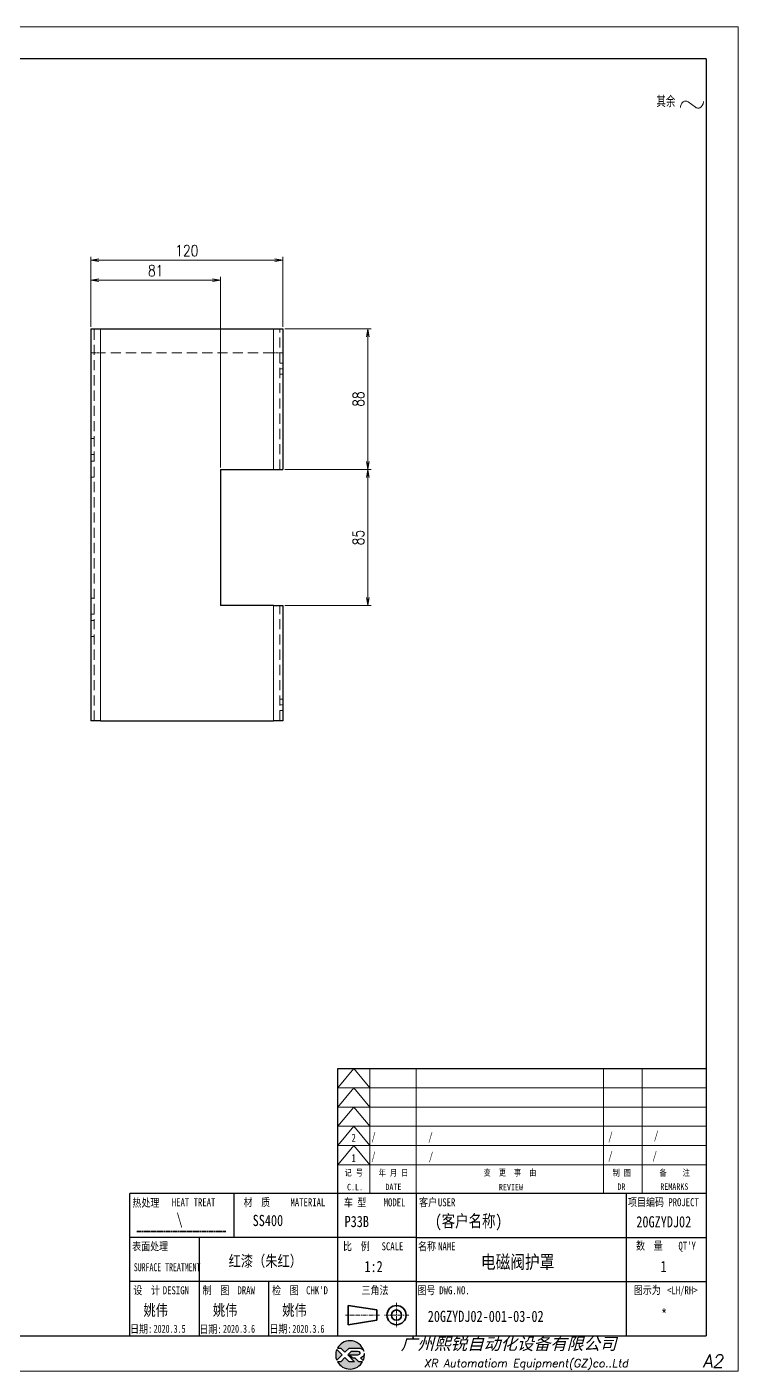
# Model space of a CAD drawing. Header units: millimetres. Extents: x 1333 to 78972, y -42879 to -5704.
# Drawn here: x 78528 to 78972, y -21799 to -20959 of the extents above; entities that cross this region are included whole.
import ezdxf
from ezdxf.enums import TextEntityAlignment as Align

# ---------------------------------------------------------------- set-up
doc = ezdxf.new("R2010")
doc.units = ezdxf.units.MM
doc.header["$LTSCALE"] = 0.5
for name, pattern in [('AM_ISO08W050x2', [9, 6, -0.75, 1.5, -0.75]), ('CENTER', [2, 1.25, -0.25, 0.25, -0.25]), ('DASHED', [19.05, 12.7, -6.35]), ('DOT2', [0.125, 0, -0.125])]:
    doc.linetypes.add(name, pattern=pattern)
for name, color, linetype, lineweight in [('CENTER', 2, 'AM_ISO08W050x2', 15), ('HIDDEN', 1, 'DASHED', 18), ('中心线', 2, 'AM_ISO08W050x2', 18), ('图框', 7, 'Continuous', 18), ('标注线', 3, 'Continuous', 18), ('热处理', 7, 'Continuous', 20), ('粗点划线', 6, 'AM_ISO08W050x2', 35)]:
    doc.layers.add(name, color=color, linetype=linetype, lineweight=lineweight)
for name, color, linetype in [('DIM', 3, 'Continuous'), ('Drawing', 7, 'Continuous'), ('layer 1', 7, 'Continuous'), ('图号', 7, 'Continuous'), ('图名', 7, 'Continuous'), ('图框文字', 7, 'Continuous'), ('数量', 7, 'Continuous'), ('材质', 7, 'Continuous'), ('表面处理', 7, 'Continuous'), ('车型', 7, 'Continuous')]:
    doc.layers.add(name, color=color, linetype=linetype)
doc.layers.add('打印-禁用', color=7, linetype='Continuous', lineweight=15, plot=False)
doc.styles.add('DIM', font='romans.shx', dxfattribs={"width": 0.8, "bigfont": 'bigfont.shx'})
doc.styles.add('STYLE1', font='')
doc.styles.add('国标', font='simfang.ttf', dxfattribs={"width": 0.8})
doc.styles.add('机械长仿宋', font='gbenor.shx', dxfattribs={"height": 1, "bigfont": 'gbcbig.shx'})
doc.styles.add('标题字', font='romand.shx', dxfattribs={"oblique": 10, "bigfont": 'bigfont.shx'})
doc.styles.get('STYLE1').set_extended_font_data('SimSun')
doc.dimstyles.new('XR 1-2$0', dxfattribs={"dimscale": 2, "dimtxt": 3.5, "dimasz": 2.5, "dimexe": 1, "dimexo": 0.625, "dimgap": 1.2, "dimtad": 1, "dimdsep": 46, "dimtxsty": 'DIM', "dimblk": 'OPEN', "dimcen": 0, "dimclrd": 8, "dimclre": 8, "dimclrt": 2, "dimazin": 2, "dimtfac": 0.5, "dimtmove": 0, "dimatfit": 3, "dimldrblk": 'OPEN', "dimfxl": 1, "dimtolj": 2, "dimlwd": 13, "dimlwe": 13, "dimarcsym": 0})

# ---------------------------------------------------------------- blocks, each defined once
blk = doc.blocks.new('XR')
at = {"true_color": 0xfc8000}
h = blk.add_hatch(color=30, dxfattribs=at)
h.set_gradient(color1=(252, 128, 0), rotation=240, one_color=1, tint=1, name='INVCURVED')
edge = h.paths.add_edge_path()
edge.add_spline(control_points=[(-434.18, -5928.47), (-433.9, -5928.74), (-433.63, -5929.01), (-433.63, -5929.01), (-433.63, -5929.01), (-433.63, -5929.01), (-433.36, -5928.74), (-433.09, -5928.47)], knot_values=[0.5625, 0.5625, 0.5625, 0.5625, 0.625, 0.625, 0.625, 0.625, 0.6875, 0.6875, 0.6875, 0.6875], degree=3, periodic=0)
edge.add_spline(control_points=[(-433.09, -5928.47), (-432.82, -5928.2), (-432.54, -5927.93), (-432.54, -5927.93), (-432.54, -5927.93), (-432.54, -5927.93), (-432.04, -5927.93), (-431.53, -5927.93)], knot_values=[0.4375, 0.4375, 0.4375, 0.4375, 0.5, 0.5, 0.5, 0.5, 0.5625, 0.5625, 0.5625, 0.5625], degree=3, periodic=0)
edge.add_spline(control_points=[(-431.53, -5927.93), (-431.03, -5927.93), (-430.52, -5927.93), (-430.52, -5927.93), (-430.52, -5927.93), (-430, -5927.93), (-429.43, -5927.96), (-429.01, -5928.33)], knot_values=[0.25, 0.25, 0.25, 0.25, 0.3125, 0.3125, 0.3125, 0.3125, 0.4375, 0.4375, 0.4375, 0.4375], degree=3, periodic=0)
edge.add_spline(control_points=[(-429.01, -5928.33), (-428.88, -5928.44), (-428.78, -5928.59), (-428.71, -5928.75)], knot_values=[0.125, 0.125, 0.125, 0.125, 0.25, 0.25, 0.25, 0.25], degree=3, periodic=0)
edge.add_spline(control_points=[(-428.71, -5928.75), (-429.13, -5927.18), (-430.58, -5926.02), (-432.31, -5926.02)], knot_values=[0, 0, 0, 0, 0.125, 0.125, 0.125, 0.125], degree=3, periodic=0)
edge.add_spline(control_points=[(-432.31, -5926.02), (-433.72, -5926.02), (-434.94, -5926.79), (-435.58, -5927.93)], knot_values=[0.875, 0.875, 0.875, 0.875, 1, 1, 1, 1], degree=3, periodic=0)
edge.add_spline(control_points=[(-435.58, -5927.93), (-435.58, -5927.93), (-434.72, -5927.93), (-434.72, -5927.93), (-434.72, -5927.93), (-434.72, -5927.93), (-434.45, -5928.2), (-434.18, -5928.47)], knot_values=[0.6875, 0.6875, 0.6875, 0.6875, 0.8125, 0.8125, 0.8125, 0.8125, 0.875, 0.875, 0.875, 0.875], degree=3, periodic=0)
edge = h.paths.add_edge_path()
edge.add_spline(control_points=[(-434.79, -5929.26), (-435.04, -5929.02), (-435.34, -5928.72), (-435.54, -5928.53)], knot_values=[0.562504, 0.562504, 0.562504, 0.562504, 0.656252, 0.656252, 0.656252, 0.656252], degree=3, periodic=0)
edge.add_spline(control_points=[(-435.54, -5928.53), (-435.67, -5928.4), (-435.76, -5928.31), (-435.76, -5928.31), (-435.76, -5928.31), (-435.94, -5928.74), (-436.03, -5929.21), (-436.03, -5929.71)], knot_values=[0.25, 0.25, 0.25, 0.25, 0.312504, 0.312504, 0.312504, 0.312504, 0.562504, 0.562504, 0.562504, 0.562504], degree=3, periodic=0)
edge.add_spline(control_points=[(-436.03, -5929.71), (-436.03, -5930.2), (-435.94, -5930.67), (-435.76, -5931.1), (-435.76, -5931.1), (-435.4, -5930.75), (-435.05, -5930.4)], knot_values=[0.874998, 0.874998, 0.874998, 0.874998, 1.124998, 1.124998, 1.124998, 1.25, 1.25, 1.25, 1.25], degree=3, periodic=0)
edge.add_spline(control_points=[(-435.05, -5930.4), (-434.7, -5930.05), (-434.34, -5929.71), (-434.34, -5929.71), (-434.34, -5929.71), (-434.34, -5929.71), (-434.34, -5929.71), (-434.34, -5929.71)], knot_values=[0.749878, 0.749878, 0.749878, 0.749878, 0.874875, 0.874875, 0.874875, 0.874875, 0.874998, 0.874998, 0.874998, 0.874998], degree=3, periodic=0)
edge.add_spline(control_points=[(-434.34, -5929.71), (-434.34, -5929.71), (-434.34, -5929.71), (-434.34, -5929.71)], knot_values=[0.749634, 0.749634, 0.749634, 0.749634, 0.749817, 0.749817, 0.749817, 0.749817], degree=3, periodic=0)
edge.add_spline(control_points=[(-434.35, -5929.7), (-434.35, -5929.7), (-434.35, -5929.7), (-434.35, -5929.7)], knot_values=[0.738281, 0.738281, 0.738281, 0.738281, 0.742188, 0.742188, 0.742188, 0.742188], degree=3, periodic=0)
edge.add_spline(control_points=[(-434.35, -5929.7), (-434.36, -5929.69), (-434.37, -5929.68), (-434.38, -5929.67)], knot_values=[0.726563, 0.726563, 0.726563, 0.726563, 0.738281, 0.738281, 0.738281, 0.738281], degree=3, periodic=0)
edge.add_spline(control_points=[(-434.38, -5929.67), (-434.38, -5929.66), (-434.39, -5929.65), (-434.4, -5929.65)], knot_values=[0.718751, 0.718751, 0.718751, 0.718751, 0.726563, 0.726563, 0.726563, 0.726563], degree=3, periodic=0)
edge.add_spline(control_points=[(-434.4, -5929.65), (-434.42, -5929.63), (-434.45, -5929.6), (-434.47, -5929.58)], knot_values=[0.703126, 0.703126, 0.703126, 0.703126, 0.718751, 0.718751, 0.718751, 0.718751], degree=3, periodic=0)
edge.add_spline(control_points=[(-434.47, -5929.58), (-434.5, -5929.55), (-434.53, -5929.52), (-434.56, -5929.49)], knot_values=[0.687501, 0.687501, 0.687501, 0.687501, 0.703126, 0.703126, 0.703126, 0.703126], degree=3, periodic=0)
edge.add_spline(control_points=[(-434.56, -5929.49), (-434.63, -5929.42), (-434.71, -5929.35), (-434.79, -5929.26)], knot_values=[0.656252, 0.656252, 0.656252, 0.656252, 0.687501, 0.687501, 0.687501, 0.687501], degree=3, periodic=0)
at = {"true_color": 0x0348ff}
h = blk.add_hatch(color=160, dxfattribs=at)
h.set_gradient(color1=(3, 72, 255), color2=(0, 41, 153), one_color=1, tint=0.3, name='HEMISPHERICAL')
edge = h.paths.add_edge_path()
edge.add_spline(control_points=[(-432.54, -5929.67), (-432.26, -5929.95), (-431.94, -5930.23), (-431.66, -5930.51), (-431.66, -5930.51), (-431.66, -5930.51), (-431.66, -5930.51), (-431.66, -5930.51)], knot_values=[0.736842, 0.736842, 0.736842, 0.736842, 0.789474, 0.789474, 0.789474, 0.789474, 0.802633, 0.802633, 0.802633, 0.802633], degree=3, periodic=0)
edge.add_spline(control_points=[(-431.66, -5930.51), (-431.65, -5930.51), (-431.65, -5930.52), (-431.65, -5930.52)], knot_values=[0.802633, 0.802633, 0.802633, 0.802633, 0.815791, 0.815791, 0.815791, 0.815791], degree=3, periodic=0)
edge.add_spline(control_points=[(-431.65, -5930.52), (-431.64, -5930.53), (-431.64, -5930.53), (-431.64, -5930.53)], knot_values=[0.815791, 0.815791, 0.815791, 0.815791, 0.82237, 0.82237, 0.82237, 0.82237], degree=3, periodic=0)
edge.add_spline(control_points=[(-431.64, -5930.53), (-431.64, -5930.53), (-431.64, -5930.53), (-431.63, -5930.54)], knot_values=[0.82237, 0.82237, 0.82237, 0.82237, 0.828949, 0.828949, 0.828949, 0.828949], degree=3, periodic=0)
edge.add_spline(control_points=[(-431.63, -5930.54), (-431.63, -5930.54), (-431.63, -5930.54), (-431.63, -5930.54), (-431.63, -5930.54), (-431.63, -5930.54), (-431.59, -5930.54), (-431.52, -5930.54)], knot_values=[0.841901, 0.841901, 0.841901, 0.841901, 0.842105, 0.842105, 0.842105, 0.842105, 0.855264, 0.855264, 0.855264, 0.855264], degree=3, periodic=0)
edge.add_spline(control_points=[(-431.52, -5930.54), (-431.46, -5930.54), (-431.38, -5930.54), (-431.3, -5930.54)], knot_values=[0.855264, 0.855264, 0.855264, 0.855264, 0.868422, 0.868422, 0.868422, 0.868422], degree=3, periodic=0)
edge.add_spline(control_points=[(-431.3, -5930.54), (-431.26, -5930.54), (-431.22, -5930.54), (-431.18, -5930.54)], knot_values=[0.868422, 0.868422, 0.868422, 0.868422, 0.875, 0.875, 0.875, 0.875], degree=3, periodic=0)
edge.add_spline(control_points=[(-431.18, -5930.54), (-431.14, -5930.54), (-431.1, -5930.54), (-431.07, -5930.54)], knot_values=[0.875, 0.875, 0.875, 0.875, 0.881579, 0.881579, 0.881579, 0.881579], degree=3, periodic=0)
edge.add_spline(control_points=[(-431.07, -5930.54), (-431.05, -5930.54), (-431.04, -5930.54), (-431.03, -5930.54)], knot_values=[0.881579, 0.881579, 0.881579, 0.881579, 0.884869, 0.884869, 0.884869, 0.884869], degree=3, periodic=0)
edge.add_spline(control_points=[(-431.03, -5930.54), (-431.02, -5930.54), (-431, -5930.54), (-431, -5930.54)], knot_values=[0.884869, 0.884869, 0.884869, 0.884869, 0.888158, 0.888158, 0.888158, 0.888158], degree=3, periodic=0)
edge.add_spline(control_points=[(-431, -5930.54), (-430.99, -5930.54), (-430.99, -5930.54), (-430.98, -5930.54)], knot_values=[0.888158, 0.888158, 0.888158, 0.888158, 0.889803, 0.889803, 0.889803, 0.889803], degree=3, periodic=0)
edge.add_spline(control_points=[(-430.98, -5930.54), (-430.98, -5930.54), (-430.98, -5930.54), (-430.97, -5930.54)], knot_values=[0.889803, 0.889803, 0.889803, 0.889803, 0.891447, 0.891447, 0.891447, 0.891447], degree=3, periodic=0)
edge.add_spline(control_points=[(-430.97, -5930.54), (-430.97, -5930.54), (-430.97, -5930.54), (-430.97, -5930.54)], knot_values=[0.891447, 0.891447, 0.891447, 0.891447, 0.89227, 0.89227, 0.89227, 0.89227], degree=3, periodic=0)
edge.add_spline(control_points=[(-430.97, -5930.54), (-430.97, -5930.54), (-430.97, -5930.54), (-430.97, -5930.54)], knot_values=[0.89227, 0.89227, 0.89227, 0.89227, 0.893092, 0.893092, 0.893092, 0.893092], degree=3, periodic=0)
edge.add_spline(control_points=[(-430.97, -5930.54), (-430.97, -5930.54), (-430.97, -5930.54), (-430.97, -5930.54)], knot_values=[0.893092, 0.893092, 0.893092, 0.893092, 0.893503, 0.893503, 0.893503, 0.893503], degree=3, periodic=0)
edge.add_spline(control_points=[(-430.97, -5930.54), (-430.97, -5930.54), (-430.97, -5930.54), (-430.97, -5930.54)], knot_values=[0.893503, 0.893503, 0.893503, 0.893503, 0.893914, 0.893914, 0.893914, 0.893914], degree=3, periodic=0)
edge.add_spline(control_points=[(-430.97, -5930.54), (-430.97, -5930.54), (-430.97, -5930.54), (-430.97, -5930.54)], knot_values=[0.893914, 0.893914, 0.893914, 0.893914, 0.89412, 0.89412, 0.89412, 0.89412], degree=3, periodic=0)
edge.add_spline(control_points=[(-430.97, -5930.54), (-430.97, -5930.54), (-430.97, -5930.54), (-430.97, -5930.54)], knot_values=[0.89412, 0.89412, 0.89412, 0.89412, 0.894326, 0.894326, 0.894326, 0.894326], degree=3, periodic=0)
edge.add_spline(control_points=[(-430.97, -5930.54), (-430.97, -5930.54), (-430.97, -5930.54), (-430.97, -5930.54)], knot_values=[0.894428, 0.894428, 0.894428, 0.894428, 0.894531, 0.894531, 0.894531, 0.894531], degree=3, periodic=0)
edge.add_spline(control_points=[(-430.97, -5930.54), (-430.97, -5930.54), (-430.97, -5930.54), (-430.97, -5930.54)], knot_values=[0.894531, 0.894531, 0.894531, 0.894531, 0.894583, 0.894583, 0.894583, 0.894583], degree=3, periodic=0)
edge.add_spline(control_points=[(-430.97, -5930.54), (-430.97, -5930.54), (-430.97, -5930.54), (-430.97, -5930.54), (-430.97, -5930.54), (-430.97, -5930.54), (-430.73, -5930.78), (-430.49, -5931.01)], knot_values=[0.894685, 0.894685, 0.894685, 0.894685, 0.894737, 0.894737, 0.894737, 0.894737, 0.921052, 0.921052, 0.921052, 0.921052], degree=3, periodic=0)
edge.add_spline(control_points=[(-430.49, -5931.01), (-430.26, -5931.24), (-430.02, -5931.48), (-430.02, -5931.48)], knot_values=[0.921052, 0.921052, 0.921052, 0.921052, 0.947368, 0.947368, 0.947368, 0.947368], degree=3, periodic=0)
edge.add_spline(control_points=[(-430.02, -5931.48), (-430.02, -5931.48), (-430.02, -5931.48), (-430.02, -5931.48)], knot_values=[0.947522, 0.947522, 0.947522, 0.947522, 0.947573, 0.947573, 0.947573, 0.947573], degree=3, periodic=0)
edge.add_spline(control_points=[(-430.02, -5931.48), (-430.02, -5931.48), (-430.02, -5931.48), (-430.02, -5931.48)], knot_values=[0.947573, 0.947573, 0.947573, 0.947573, 0.947676, 0.947676, 0.947676, 0.947676], degree=3, periodic=0)
edge.add_spline(control_points=[(-430.02, -5931.48), (-430.02, -5931.48), (-430.02, -5931.48), (-430.02, -5931.48)], knot_values=[0.947676, 0.947676, 0.947676, 0.947676, 0.947779, 0.947779, 0.947779, 0.947779], degree=3, periodic=0)
edge.add_spline(control_points=[(-430.02, -5931.48), (-430.02, -5931.48), (-430.02, -5931.48), (-430.02, -5931.48)], knot_values=[0.947779, 0.947779, 0.947779, 0.947779, 0.947984, 0.947984, 0.947984, 0.947984], degree=3, periodic=0)
edge.add_spline(control_points=[(-430.02, -5931.48), (-430.02, -5931.48), (-430.02, -5931.48), (-430.02, -5931.48)], knot_values=[0.947984, 0.947984, 0.947984, 0.947984, 0.94819, 0.94819, 0.94819, 0.94819], degree=3, periodic=0)
edge.add_spline(control_points=[(-430.02, -5931.48), (-430.02, -5931.48), (-430.02, -5931.48), (-430.02, -5931.48)], knot_values=[0.94819, 0.94819, 0.94819, 0.94819, 0.948601, 0.948601, 0.948601, 0.948601], degree=3, periodic=0)
edge.add_spline(control_points=[(-430.02, -5931.48), (-430.02, -5931.48), (-430.02, -5931.48), (-430.02, -5931.48)], knot_values=[0.948601, 0.948601, 0.948601, 0.948601, 0.949012, 0.949012, 0.949012, 0.949012], degree=3, periodic=0)
edge.add_spline(control_points=[(-430.02, -5931.48), (-430.02, -5931.48), (-430.01, -5931.48), (-430.01, -5931.48)], knot_values=[0.949012, 0.949012, 0.949012, 0.949012, 0.949834, 0.949834, 0.949834, 0.949834], degree=3, periodic=0)
edge.add_spline(control_points=[(-430.01, -5931.48), (-430.01, -5931.48), (-430.01, -5931.48), (-430.01, -5931.48)], knot_values=[0.949834, 0.949834, 0.949834, 0.949834, 0.950657, 0.950657, 0.950657, 0.950657], degree=3, periodic=0)
edge.add_spline(control_points=[(-430.01, -5931.48), (-430.01, -5931.48), (-430, -5931.48), (-430, -5931.48)], knot_values=[0.950657, 0.950657, 0.950657, 0.950657, 0.952301, 0.952301, 0.952301, 0.952301], degree=3, periodic=0)
edge.add_spline(control_points=[(-430, -5931.48), (-429.99, -5931.48), (-429.98, -5931.48), (-429.98, -5931.48)], knot_values=[0.952301, 0.952301, 0.952301, 0.952301, 0.953946, 0.953946, 0.953946, 0.953946], degree=3, periodic=0)
edge.add_spline(control_points=[(-429.98, -5931.48), (-429.96, -5931.48), (-429.95, -5931.48), (-429.93, -5931.48)], knot_values=[0.953946, 0.953946, 0.953946, 0.953946, 0.957236, 0.957236, 0.957236, 0.957236], degree=3, periodic=0)
edge.add_spline(control_points=[(-429.93, -5931.48), (-429.91, -5931.48), (-429.89, -5931.48), (-429.87, -5931.48)], knot_values=[0.957236, 0.957236, 0.957236, 0.957236, 0.960525, 0.960525, 0.960525, 0.960525], degree=3, periodic=0)
edge.add_spline(control_points=[(-429.87, -5931.48), (-429.82, -5931.48), (-429.77, -5931.48), (-429.71, -5931.48)], knot_values=[0.960525, 0.960525, 0.960525, 0.960525, 0.967104, 0.967104, 0.967104, 0.967104], degree=3, periodic=0)
edge.add_spline(control_points=[(-429.71, -5931.48), (-429.65, -5931.48), (-429.59, -5931.48), (-429.53, -5931.48)], knot_values=[0.967104, 0.967104, 0.967104, 0.967104, 0.973683, 0.973683, 0.973683, 0.973683], degree=3, periodic=0)
edge.add_spline(control_points=[(-429.53, -5931.48), (-429.41, -5931.48), (-429.29, -5931.48), (-429.19, -5931.48)], knot_values=[0.973683, 0.973683, 0.973683, 0.973683, 0.98684, 0.98684, 0.98684, 0.98684], degree=3, periodic=0)
edge.add_spline(control_points=[(-429.19, -5931.48), (-429.1, -5931.48), (-429.04, -5931.48), (-429.04, -5931.48), (-429.67, -5932.62), (-430.9, -5933.39), (-432.31, -5933.39)], knot_values=[0.98684, 0.98684, 0.98684, 0.98684, 1, 1, 1, 1.052632, 1.052632, 1.052632, 1.052632], degree=3, periodic=0)
edge.add_spline(control_points=[(-432.31, -5933.39), (-433.72, -5933.39), (-434.94, -5932.62), (-435.58, -5931.48), (-435.58, -5931.48), (-435.58, -5931.48), (-435.36, -5931.48), (-435.15, -5931.48)], knot_values=[0.052632, 0.052632, 0.052632, 0.052632, 0.105263, 0.105263, 0.105263, 0.105263, 0.131579, 0.131579, 0.131579, 0.131579], degree=3, periodic=0)
edge.add_spline(control_points=[(-435.15, -5931.48), (-434.93, -5931.48), (-434.72, -5931.48), (-434.72, -5931.48), (-434.72, -5931.48), (-434.72, -5931.48), (-434.45, -5931.21), (-434.18, -5930.94)], knot_values=[0.131579, 0.131579, 0.131579, 0.131579, 0.157895, 0.157895, 0.157895, 0.157895, 0.184211, 0.184211, 0.184211, 0.184211], degree=3, periodic=0)
edge.add_spline(control_points=[(-434.18, -5930.94), (-433.9, -5930.67), (-433.63, -5930.4), (-433.63, -5930.4), (-433.63, -5930.4), (-433.63, -5930.4), (-433.36, -5930.67), (-433.09, -5930.94)], knot_values=[0.184211, 0.184211, 0.184211, 0.184211, 0.210526, 0.210526, 0.210526, 0.210526, 0.236842, 0.236842, 0.236842, 0.236842], degree=3, periodic=0)
edge.add_spline(control_points=[(-433.09, -5930.94), (-432.82, -5931.21), (-432.54, -5931.48), (-432.54, -5931.48), (-432.54, -5931.48), (-432.54, -5931.48), (-432.19, -5931.48), (-431.83, -5931.48)], knot_values=[0.236842, 0.236842, 0.236842, 0.236842, 0.263158, 0.263158, 0.263158, 0.263158, 0.289474, 0.289474, 0.289474, 0.289474], degree=3, periodic=0)
edge.add_spline(control_points=[(-431.83, -5931.48), (-431.48, -5931.48), (-431.12, -5931.48), (-431.12, -5931.48), (-431.12, -5931.48), (-431.12, -5931.48), (-431.57, -5931.03), (-432.02, -5930.59)], knot_values=[0.289474, 0.289474, 0.289474, 0.289474, 0.315789, 0.315789, 0.315789, 0.315789, 0.342105, 0.342105, 0.342105, 0.342105], degree=3, periodic=0)
edge.add_spline(control_points=[(-432.02, -5930.59), (-432.47, -5930.15), (-432.92, -5929.71), (-432.92, -5929.71), (-432.92, -5929.71), (-432.92, -5929.71), (-432.71, -5929.5), (-432.5, -5929.29)], knot_values=[0.342105, 0.342105, 0.342105, 0.342105, 0.368421, 0.368421, 0.368421, 0.368421, 0.394737, 0.394737, 0.394737, 0.394737], degree=3, periodic=0)
edge.add_spline(control_points=[(-432.5, -5929.29), (-432.3, -5929.09), (-432.09, -5928.88), (-432.09, -5928.88)], knot_values=[0.394737, 0.394737, 0.394737, 0.394737, 0.421053, 0.421053, 0.421053, 0.421053], degree=3, periodic=0)
edge.add_spline(control_points=[(-432.09, -5928.88), (-432.09, -5928.88), (-432.06, -5928.86), (-432.06, -5928.86)], knot_values=[0.421053, 0.421053, 0.421053, 0.421053, 0.473684, 0.473684, 0.473684, 0.473684], degree=3, periodic=0)
edge.add_spline(control_points=[(-432.06, -5928.86), (-432.06, -5928.86), (-432.06, -5928.86), (-432.06, -5928.86), (-432.06, -5928.86), (-432.06, -5928.86), (-430.4, -5928.86), (-430.26, -5928.86)], knot_values=[0.473684, 0.473684, 0.473684, 0.473684, 0.473684, 0.473684, 0.473684, 0.473684, 0.526316, 0.526316, 0.526316, 0.526316], degree=3, periodic=0)
edge.add_spline(control_points=[(-430.26, -5928.86), (-429.54, -5928.86), (-429.62, -5929.4), (-429.83, -5929.55)], knot_values=[0.526316, 0.526316, 0.526316, 0.526316, 0.578947, 0.578947, 0.578947, 0.578947], degree=3, periodic=0)
edge.add_spline(control_points=[(-429.83, -5929.55), (-429.94, -5929.62), (-430.08, -5929.65), (-430.26, -5929.65), (-430.26, -5929.65), (-430.26, -5929.65), (-430.48, -5929.65), (-430.71, -5929.66)], knot_values=[0.578947, 0.578947, 0.578947, 0.578947, 0.631579, 0.631579, 0.631579, 0.631579, 0.657895, 0.657895, 0.657895, 0.657895], degree=3, periodic=0)
edge.add_spline(control_points=[(-430.71, -5929.66), (-430.93, -5929.66), (-431.15, -5929.67), (-431.15, -5929.67), (-431.15, -5929.67), (-431.15, -5929.67), (-432.54, -5929.67), (-432.54, -5929.67)], knot_values=[0.657895, 0.657895, 0.657895, 0.657895, 0.684211, 0.684211, 0.684211, 0.684211, 0.736842, 0.736842, 0.736842, 0.736842], degree=3, periodic=0)
edge = h.paths.add_edge_path()
edge.add_spline(control_points=[(-428.6, -5929.32), (-428.61, -5929.67), (-428.76, -5930), (-429.06, -5930.22)], knot_values=[0.8, 0.8, 0.8, 0.8, 1, 1, 1, 1], degree=3, periodic=0)
edge.add_spline(control_points=[(-429.06, -5930.22), (-429.22, -5930.34), (-429.41, -5930.43), (-429.61, -5930.48)], knot_values=[0.6, 0.6, 0.6, 0.6, 0.8, 0.8, 0.8, 0.8], degree=3, periodic=0)
edge.add_spline(control_points=[(-429.61, -5930.48), (-429.61, -5930.48), (-428.9, -5931.19), (-428.9, -5931.19), (-428.9, -5931.19), (-428.69, -5930.73), (-428.58, -5930.23), (-428.58, -5929.71)], knot_values=[0.2, 0.2, 0.2, 0.2, 0.4, 0.4, 0.4, 0.4, 0.6, 0.6, 0.6, 0.6], degree=3, periodic=0)
edge.add_spline(control_points=[(-428.58, -5929.71), (-428.58, -5929.58), (-428.59, -5929.45), (-428.6, -5929.32)], knot_values=[0, 0, 0, 0, 0.2, 0.2, 0.2, 0.2], degree=3, periodic=0)
at = {"layer": 'layer 1', "color": 30}
for points, knots in [([(-435.76, -5931.1), (-435.94, -5930.67), (-436.03, -5930.2), (-436.03, -5929.71), (-436.03, -5929.71), (-436.03, -5929.21), (-435.94, -5928.74), (-435.76, -5928.31), (-435.76, -5928.31), (-435.76, -5928.31), (-434.34, -5929.71), (-434.34, -5929.71), (-434.34, -5929.71), (-434.34, -5929.71), (-435.76, -5931.1), (-435.76, -5931.1)], [0, 0, 0, 0, 0.25, 0.25, 0.25, 0.25, 0.5, 0.5, 0.5, 0.5, 0.75, 0.75, 0.75, 0.75, 1, 1, 1, 1]), ([(-432.31, -5926.02), (-430.58, -5926.02), (-429.13, -5927.18), (-428.71, -5928.75), (-428.71, -5928.75), (-428.78, -5928.59), (-428.88, -5928.44), (-429.01, -5928.33), (-429.01, -5928.33), (-429.43, -5927.96), (-430, -5927.93), (-430.52, -5927.93), (-430.52, -5927.93), (-430.52, -5927.93), (-432.54, -5927.93), (-432.54, -5927.93), (-432.54, -5927.93), (-432.54, -5927.93), (-433.63, -5929.01), (-433.63, -5929.01), (-433.63, -5929.01), (-433.63, -5929.01), (-434.72, -5927.93), (-434.72, -5927.93), (-434.72, -5927.93), (-434.72, -5927.93), (-435.58, -5927.93), (-435.58, -5927.93), (-435.58, -5927.93), (-434.94, -5926.79), (-433.72, -5926.02), (-432.31, -5926.02)], [0, 0, 0, 0, 0.125, 0.125, 0.125, 0.125, 0.25, 0.25, 0.25, 0.25, 0.375, 0.375, 0.375, 0.375, 0.5, 0.5, 0.5, 0.5, 0.625, 0.625, 0.625, 0.625, 0.75, 0.75, 0.75, 0.75, 0.875, 0.875, 0.875, 0.875, 1, 1, 1, 1])]:
    blk.add_open_spline(points, degree=3, knots=knots, dxfattribs=at)
at = {"layer": 'layer 1', "color": 154}
for points, knots in [([(-429.04, -5931.48), (-429.67, -5932.62), (-430.9, -5933.39), (-432.31, -5933.39), (-432.31, -5933.39), (-433.72, -5933.39), (-434.94, -5932.62), (-435.58, -5931.48), (-435.58, -5931.48), (-435.58, -5931.48), (-434.72, -5931.48), (-434.72, -5931.48), (-434.72, -5931.48), (-434.72, -5931.48), (-433.63, -5930.4), (-433.63, -5930.4), (-433.63, -5930.4), (-433.63, -5930.4), (-432.54, -5931.48), (-432.54, -5931.48), (-432.54, -5931.48), (-432.54, -5931.48), (-431.12, -5931.48), (-431.12, -5931.48), (-431.12, -5931.48), (-431.12, -5931.48), (-432.92, -5929.71), (-432.92, -5929.71), (-432.92, -5929.71), (-432.92, -5929.71), (-432.09, -5928.88), (-432.09, -5928.88), (-432.09, -5928.88), (-432.09, -5928.88), (-432.06, -5928.86), (-432.06, -5928.86), (-432.06, -5928.86), (-432.06, -5928.86), (-430.4, -5928.86), (-430.26, -5928.86), (-430.26, -5928.86), (-429.54, -5928.86), (-429.62, -5929.4), (-429.83, -5929.55), (-429.83, -5929.55), (-429.94, -5929.62), (-430.08, -5929.65), (-430.26, -5929.65), (-430.26, -5929.65), (-430.26, -5929.65), (-431.15, -5929.67), (-431.15, -5929.67), (-431.15, -5929.67), (-431.15, -5929.67), (-432.54, -5929.67), (-432.54, -5929.67), (-432.54, -5929.67), (-432.26, -5929.95), (-431.94, -5930.23), (-431.66, -5930.51), (-431.66, -5930.51), (-431.66, -5930.51), (-431.63, -5930.54), (-431.63, -5930.54), (-431.63, -5930.54), (-431.63, -5930.54), (-430.97, -5930.54), (-430.97, -5930.54), (-430.97, -5930.54), (-430.97, -5930.54), (-430.02, -5931.48), (-430.02, -5931.48), (-430.02, -5931.48), (-430.02, -5931.48), (-429.04, -5931.48), (-429.04, -5931.48)], [0, 0, 0, 0, 0.052632, 0.052632, 0.052632, 0.052632, 0.105263, 0.105263, 0.105263, 0.105263, 0.157895, 0.157895, 0.157895, 0.157895, 0.210526, 0.210526, 0.210526, 0.210526, 0.263158, 0.263158, 0.263158, 0.263158, 0.315789, 0.315789, 0.315789, 0.315789, 0.368421, 0.368421, 0.368421, 0.368421, 0.421053, 0.421053, 0.421053, 0.421053, 0.473684, 0.473684, 0.473684, 0.473684, 0.526316, 0.526316, 0.526316, 0.526316, 0.578947, 0.578947, 0.578947, 0.578947, 0.631579, 0.631579, 0.631579, 0.631579, 0.684211, 0.684211, 0.684211, 0.684211, 0.736842, 0.736842, 0.736842, 0.736842, 0.789474, 0.789474, 0.789474, 0.789474, 0.842105, 0.842105, 0.842105, 0.842105, 0.894737, 0.894737, 0.894737, 0.894737, 0.947368, 0.947368, 0.947368, 0.947368, 1, 1, 1, 1]), ([(-428.6, -5929.32), (-428.59, -5929.45), (-428.58, -5929.58), (-428.58, -5929.71), (-428.58, -5929.71), (-428.58, -5930.23), (-428.69, -5930.73), (-428.9, -5931.19), (-428.9, -5931.19), (-428.9, -5931.19), (-429.61, -5930.48), (-429.61, -5930.48), (-429.61, -5930.48), (-429.41, -5930.43), (-429.22, -5930.34), (-429.06, -5930.22), (-429.06, -5930.22), (-428.76, -5930), (-428.61, -5929.67), (-428.6, -5929.32)], [0, 0, 0, 0, 0.2, 0.2, 0.2, 0.2, 0.4, 0.4, 0.4, 0.4, 0.6, 0.6, 0.6, 0.6, 0.8, 0.8, 0.8, 0.8, 1, 1, 1, 1])]:
    blk.add_open_spline(points, degree=3, knots=knots, dxfattribs=at)
blk = doc.blocks.new('GZDEH零件A2图框V02版')
at = {"layer": '中心线', "color": 1, "linetype": 'CENTER', "lineweight": 5, "ltscale": 2}
for p, q in [((487.33, 21.3), (487.33, 13.7)), ((482, 17.5), (471.4, 17.5)), ((491.13, 17.5), (483.53, 17.5))]:
    blk.add_line(p, q, dxfattribs=at)
at = {"layer": '图框', "color": 9}
for p, q in [((469, 88.5), (474, 94.5)), ((474, 94.5), (479, 88.5)), ((479, 55.5), (479, 94.5)), ((552, 55.5), (552, 94.5)), ((564, 94.5), (564, 55.5)), ((469, 88.5), (584, 88.5)), ((469, 82.5), (474, 88.5)), ((474, 88.5), (479, 82.5)), ((469, 82.5), (584, 82.5)), ((469, 76.5), (474, 82.5)), ((474, 82.5), (479, 76.5)), ((469, 76.5), (584, 76.5)), ((469, 70.5), (474, 76.5)), ((474, 76.5), (479, 70.5)), ((469, 70.5), (584, 70.5)), ((469, 64.5), (474, 70.5)), ((474, 70.5), (479, 64.5)), ((469, 64.5), (584, 64.5))]:
    blk.add_line(p, q, dxfattribs=at)
at = {"layer": '图框', "color": 9, "linetype": 'Continuous'}
blk.add_line((493.5, 94.5), (493.5, 11), dxfattribs=at)
at = {"layer": '图框', "color": 2, "linetype": 'ByBlock', "lineweight": 35}
for p, q in [((481.2, 19.1), (472.2, 20.5)), ((472.2, 14.5), (472.2, 20.5)), ((481.2, 19.1), (481.2, 15.9)), ((481.2, 15.9), (472.2, 14.5))]:
    blk.add_line(p, q, dxfattribs=at)
for radius in [3, 1.6]:
    blk.add_circle((487.33, 17.5), radius, dxfattribs=at)
at = {"layer": '图框文字', "linetype": 'Continuous'}
for p, q in [((584, 410), (20, 410)), ((584, 410), (584, 11)), ((469, 94.5), (584, 94.5)), ((469, 11), (469, 94.5)), ((20, 11), (584, 11))]:
    blk.add_line(p, q, dxfattribs=at)
at = {"layer": '图框文字', "color": 7}
blk.add_line((584, 55.5), (404, 55.5), dxfattribs=at)
at = {"layer": '图框文字', "color": 9}
for p, q in [((584, 55.5), (404, 55.5)), ((436.5, 55.5), (436.5, 41.61)), ((493.5, 55.5), (493.5, 11)), ((559, 55.5), (559, 11)), ((493.5, 41.75), (404, 41.75)), ((425.68, 41.75), (425.68, 28)), ((493.5, 41.75), (584, 41.75)), ((493.5, 28), (404, 28)), ((425.68, 28), (425.68, 11)), ((425.68, 28), (425.68, 11)), ((447.34, 28), (447.34, 11)), ((447.34, 28), (447.34, 11)), ((493.5, 28), (584, 28))]:
    blk.add_line(p, q, dxfattribs=at)
at = {"layer": '图框文字', "color": 9, "linetype": 'Continuous'}
blk.add_line((404, 11), (404, 55.5), dxfattribs=at)
at = {"layer": '打印-禁用', "linetype": 'Continuous'}
for p, q in [((594, 420), (0, 420)), ((594, 0), (594, 420)), ((0, 0), (594, 0))]:
    blk.add_line(p, q, dxfattribs=at)
at = {"layer": 'DIM', "xscale": 1.200000000000045, "yscale": 1.200000000000045, "zscale": 1.200000000000045}
blk.add_blockref('XR', (991.58, 7120.71), dxfattribs=at)
at = {"layer": '图框', "color": 9, "style": '国标', "width": 0.8}
for s, p in [('记 号', (473.98, 61.02)), ('年 月 日', (486.41, 60.98)), ('变  更  事  由', (522.75, 61.03)), ('C.L.', (474.37, 56.51)), ('DATE', (486.36, 56.54)), ('REVIEW', (523.06, 56.51))]:
    blk.add_text(s, height=2, dxfattribs=at).set_placement(p, align=Align.CENTER)
for s, p in [('制 图', (557.66, 62.01)), ('备    注', (574.18, 62.04)), ('DR', (557.57, 57.62)), ('REMARKS', (574.08, 57.64))]:
    blk.add_text(s, height=2, dxfattribs=at).set_placement(p, align=Align.MIDDLE)
at = {"layer": '图框文字', "color": 9, "style": '国标'}
for s, width, p in [('热处理', 0.8, (404.86, 51.35)), ('材  质', 0.8, (439.55, 51.5)), ('项目编码 PROJECT', 0.8, (559.64, 51.53)), ('表面处理', 0.8, (404.78, 37.75)), ('比  例\u3000', 0.8, (470.61, 37.75)), ('SCALE', 0.8, (482.66, 37.75)), ('名称\u3000', 0.8, (494.05, 37.75)), ('NAME', 0.8, (500.31, 37.75)), ('数  量', 0.8, (562.12, 37.91)), ("QT'Y ", 0.8, (575.37, 37.91)), ('SURFACE TREATMENT', 0.6, (405.28, 31.21)), (' DESIGN', 0.8, (412.98, 24)), (' DRAW', 0.8, (436.29, 24)), ("CHK'D", 0.8, (459.09, 24)), ('三角法', 0.8, (476.41, 24)), ('图号', 0.8, (493.87, 24)), ('DWG.NO.', 0.8, (500.67, 24)), ('图示为', 0.8, (561.45, 24.03)), ('<LH/RH>', 0.8, (571.82, 24.03))]:
    blk.add_text(s, height=2.5, dxfattribs=dict(at, width=width)).set_placement(p)
at = {"layer": '图框文字', "color": 9, "style": '国标', "width": 0.8}
for s, p in [('HEAT TREAT', (423.96, 51.51)), ('MATERIAL', (459.65, 51.5)), ('客户', (497.19, 51.5)), ('USER', (502.97, 51.5)), ('设  计', (409.3, 24)), ('制  图', (430.94, 24)), ('检  图', (452.62, 24)), ('日期:', (407.6, 11.96)), ('日期:', (429.22, 11.86)), ('日期:', (451.13, 11.96))]:
    blk.add_text(s, height=2.5, dxfattribs=at).set_placement(p, align=Align.CENTER)
for s, p in [('车 型', (474.38, 52.77)), ('MODEL', (486.71, 52.72))]:
    blk.add_text(s, height=2.5, dxfattribs=at).set_placement(p, align=Align.MIDDLE)
at = {"layer": '图框文字', "color": 7, "lineweight": -3, "style": 'STYLE1', "oblique": 15}
blk.add_text('广州熙锐自动化设备有限公司 ', height=3.8, dxfattribs=at).set_placement((488.67, 6.66))
at = {"layer": '图框文字', "color": 7, "style": '标题字', "oblique": 10}
for s, height, p in [('A2', 4, (586.13, 3.14)), ('XR Automatiom Equipment(GZ)co..Ltd', 2.5, (527.77, 2.28))]:
    blk.add_text(s, height=height, dxfattribs=at).set_placement(p, align=Align.MIDDLE)
blk = doc.blocks.new('DEH A2')
at = {"layer": '图框'}
blk.add_blockref('GZDEH零件A2图框V02版', (0, 0), dxfattribs=at)
blk = doc.blocks.new('其余不去材料')
at = {"layer": '标注线', "color": 2, "lineweight": 13}
for points in [[(0, 0.17), (0.01, 0.48), (0.07, 0.79), (0.16, 1.09), (0.28, 1.36), (0.44, 1.6), (0.62, 1.8), (0.82, 1.97), (1.04, 2.09), (1.26, 2.17), (1.49, 2.21), (1.72, 2.21), (1.94, 2.17), (2.37, 1.97), (2.41, 1.95)], [(2.41, 1.95), (3.55, 1.11), (4.7, 0.27)], [(4.7, 0.27), (4.91, 0.14), (5.14, 0.05), (5.37, 0), (5.6, 0), (5.82, 0.04), (6.04, 0.11), (6.45, 0.38), (6.79, 0.8), (7.02, 1.34), (7.11, 1.95), (7.11, 2.09)]]:
    blk.add_lwpolyline(points, dxfattribs=at)
at = {"layer": '标注线', "color": 7, "linetype": 'DOT2', "style": '机械长仿宋'}
blk.add_text('其余', height=3.5, dxfattribs=at).set_placement((-7.56, 0.3))
blk = doc.blocks.new('_Open')
at = {"color": 0, "linetype": 'ByBlock', "lineweight": -2}
for p, q in [((-1, 0.17), (0, 0)), ((-1, -0.17), (0, 0)), ((0, 0), (-1, 0))]:
    blk.add_line(p, q, dxfattribs=at)
blk = doc.blocks.new('*D1188')
at = {"layer": 'Defpoints', "color": 0, "transparency": 16777216}
for p in [(78687.7, -21147.7), (78740.76, -21147.7), (78687.7, -21235.7)]:
    blk.add_point(p, dxfattribs=at)
at = {"layer": 'DIM', "color": 8, "lineweight": 13, "transparency": 16777216}
for p, q in [((78688.95, -21147.7), (78742.76, -21147.7)), ((78740.76, -21230.7), (78740.76, -21152.7)), ((78688.95, -21235.7), (78742.76, -21235.7))]:
    blk.add_line(p, q, dxfattribs=at)
at = {"layer": 'DIM', "color": 8, "lineweight": 13, "transparency": 16777216, "xscale": 5, "yscale": 5, "zscale": 5}
for p, rotation in [((78740.76, -21147.7), 90), ((78740.76, -21235.7), 270)]:
    blk.add_blockref('_Open', p, dxfattribs=dict(at, rotation=rotation))
at = {"layer": 'DIM', "color": 2, "transparency": 16777216, "insert": (78734.86, -21191.7), "char_height": 7, "attachment_point": 5, "rotation": 90, "style": 'DIM'}
blk.add_mtext('\\A2;88', dxfattribs=at)
blk = doc.blocks.new('*D1189')
at = {"layer": 'Defpoints', "color": 0, "transparency": 16777216}
for p in [(78687.7, -21235.7), (78687.7, -21320.7), (78740.76, -21320.7)]:
    blk.add_point(p, dxfattribs=at)
at = {"layer": 'DIM', "color": 8, "lineweight": 13, "transparency": 16777216}
for p, q in [((78688.95, -21235.7), (78742.76, -21235.7)), ((78740.76, -21240.7), (78740.76, -21315.7)), ((78688.95, -21320.7), (78742.76, -21320.7))]:
    blk.add_line(p, q, dxfattribs=at)
at = {"layer": 'DIM', "color": 8, "lineweight": 13, "transparency": 16777216, "xscale": 5, "yscale": 5, "zscale": 5}
for p, rotation in [((78740.76, -21235.7), 90), ((78740.76, -21320.7), 270)]:
    blk.add_blockref('_Open', p, dxfattribs=dict(at, rotation=rotation))
at = {"layer": 'DIM', "color": 2, "transparency": 16777216, "insert": (78734.86, -21278.2), "char_height": 7, "attachment_point": 5, "rotation": 90, "style": 'DIM'}
blk.add_mtext('\\A2;85', dxfattribs=at)
blk = doc.blocks.new('*D1190')
at = {"layer": 'Defpoints', "color": 0, "transparency": 16777216}
for p in [(78567.7, -21117.33), (78567.7, -21147.7), (78648.7, -21235.7)]:
    blk.add_point(p, dxfattribs=at)
at = {"layer": 'DIM', "color": 8, "lineweight": 13, "transparency": 16777216}
for p, q in [((78567.7, -21146.45), (78567.7, -21115.33)), ((78643.7, -21117.33), (78572.7, -21117.33)), ((78648.7, -21234.45), (78648.7, -21115.33))]:
    blk.add_line(p, q, dxfattribs=at)
at = {"layer": 'DIM', "color": 8, "lineweight": 13, "transparency": 16777216, "xscale": 5, "yscale": 5, "zscale": 5, "rotation": 180}
blk.add_blockref('_Open', (78567.7, -21117.33), dxfattribs=at)
at = {"layer": 'DIM', "color": 8, "lineweight": 13, "transparency": 16777216, "xscale": 5, "yscale": 5, "zscale": 5}
blk.add_blockref('_Open', (78648.7, -21117.33), dxfattribs=at)
at = {"layer": 'DIM', "color": 2, "transparency": 16777216, "insert": (78608.2, -21111.43), "char_height": 7, "attachment_point": 5, "style": 'DIM'}
blk.add_mtext('\\A2;81', dxfattribs=at)
blk = doc.blocks.new('*D1191')
at = {"layer": 'Defpoints', "color": 0, "transparency": 16777216}
for p in [(78687.7, -21104.82), (78567.7, -21147.7), (78687.7, -21147.7)]:
    blk.add_point(p, dxfattribs=at)
at = {"layer": 'DIM', "color": 8, "lineweight": 13, "transparency": 16777216}
for p, q in [((78567.7, -21146.45), (78567.7, -21102.82)), ((78572.7, -21104.82), (78682.7, -21104.82)), ((78687.7, -21146.45), (78687.7, -21102.82))]:
    blk.add_line(p, q, dxfattribs=at)
at = {"layer": 'DIM', "color": 8, "lineweight": 13, "transparency": 16777216, "xscale": 5, "yscale": 5, "zscale": 5, "rotation": 180}
blk.add_blockref('_Open', (78567.7, -21104.82), dxfattribs=at)
at = {"layer": 'DIM', "color": 8, "lineweight": 13, "transparency": 16777216, "xscale": 5, "yscale": 5, "zscale": 5}
blk.add_blockref('_Open', (78687.7, -21104.82), dxfattribs=at)
at = {"layer": 'DIM', "color": 2, "transparency": 16777216, "insert": (78627.7, -21098.92), "char_height": 7, "attachment_point": 5, "style": 'DIM'}
blk.add_mtext('\\A2;120', dxfattribs=at)

msp = doc.modelspace()

# ---------------------------------------------------------------- linework, layer by layer
at = {"color": 7, "lineweight": 13}
for p, q in [((78573.697, -21147.704), (78573.697, -21392.704)), ((78681.697, -21147.704), (78681.697, -21235.704)), ((78681.697, -21320.704), (78681.697, -21392.704))]:
    msp.add_line(p, q, dxfattribs=at)
at = {"layer": 'CENTER', "ltscale": 0.06}
for p, q in [((78685.497, -21172.704), (78687.897, -21172.704)), ((78567.497, -21326.004), (78569.897, -21326.004)), ((78685.497, -21382.704), (78687.897, -21382.704))]:
    msp.add_line(p, q, dxfattribs=at)
at = {"layer": 'Drawing'}
for p, q in [((78567.697, -21147.704), (78567.697, -21392.704)), ((78573.697, -21147.704), (78681.697, -21147.704)), ((78687.697, -21147.704), (78687.697, -21235.704)), ((78648.698, -21235.704), (78648.698, -21320.704)), ((78648.698, -21235.704), (78681.697, -21235.704)), ((78681.697, -21320.704), (78648.698, -21320.704)), ((78687.697, -21320.704), (78687.697, -21392.704)), ((78573.697, -21392.704), (78681.697, -21392.704))]:
    msp.add_line(p, q, dxfattribs=at)
at = {"layer": 'Drawing', "ltscale": 0.15}
for p, q in [((78567.697, -21147.704), (78573.697, -21147.704)), ((78681.697, -21147.704), (78687.697, -21147.704)), ((78681.697, -21235.704), (78687.697, -21235.704)), ((78681.697, -21320.704), (78687.697, -21320.704)), ((78573.697, -21392.704), (78567.697, -21392.704)), ((78687.697, -21392.704), (78681.697, -21392.704))]:
    msp.add_line(p, q, dxfattribs=at)
at = {"layer": 'HIDDEN'}
for p, q in [((78569.697, -21392.704), (78569.697, -21147.704)), ((78573.697, -21392.704), (78573.697, -21147.704)), ((78681.697, -21235.704), (78681.697, -21147.704)), ((78685.697, -21235.704), (78685.697, -21147.704)), ((78681.697, -21162.704), (78573.697, -21162.704)), ((78573.697, -21392.704), (78573.697, -21162.704)), ((78573.697, -21392.704), (78573.697, -21162.704)), ((78681.697, -21162.704), (78681.697, -21235.704)), ((78681.697, -21235.704), (78681.697, -21162.704)), ((78681.697, -21320.704), (78681.697, -21392.704)), ((78681.697, -21392.704), (78681.697, -21320.704)), ((78681.697, -21392.704), (78681.697, -21320.704)), ((78685.697, -21392.704), (78685.697, -21320.704))]:
    msp.add_line(p, q, dxfattribs=at)
at = {"layer": 'HIDDEN', "ltscale": 0.05}
for p, q in [((78567.697, -21162.704), (78569.697, -21162.704)), ((78687.697, -21162.704), (78685.697, -21162.704)), ((78685.697, -21169.204), (78687.697, -21169.204)), ((78685.697, -21169.204), (78687.697, -21169.204)), ((78685.697, -21176.204), (78687.697, -21176.204)), ((78685.697, -21176.204), (78687.697, -21176.204)), ((78567.697, -21216.404), (78569.697, -21216.404)), ((78567.697, -21226.404), (78569.697, -21226.404)), ((78567.697, -21226.404), (78569.697, -21226.404)), ((78567.697, -21230.404), (78569.697, -21230.404)), ((78567.697, -21230.404), (78569.697, -21230.404)), ((78567.697, -21240.404), (78569.697, -21240.404)), ((78567.697, -21316.004), (78569.697, -21316.004)), ((78567.697, -21326.004), (78569.697, -21326.004)), ((78567.697, -21326.004), (78569.697, -21326.004)), ((78567.697, -21330.004), (78569.697, -21330.004)), ((78567.697, -21330.004), (78569.697, -21330.004)), ((78567.697, -21340.004), (78569.697, -21340.004)), ((78685.697, -21379.204), (78687.697, -21379.204)), ((78685.697, -21379.204), (78687.697, -21379.204)), ((78685.697, -21386.204), (78687.697, -21386.204)), ((78685.697, -21386.204), (78687.697, -21386.204))]:
    msp.add_line(p, q, dxfattribs=at)
at = {"layer": 'HIDDEN', "ltscale": 0.1}
for p, q in [((78573.697, -21162.704), (78569.697, -21162.704)), ((78685.697, -21162.704), (78681.697, -21162.704))]:
    msp.add_line(p, q, dxfattribs=at)
at = {"layer": '粗点划线', "linetype": 'AM_ISO08W050x2'}
msp.add_line((78596.334, -21711.949), (78652.056, -21711.949), dxfattribs=at)

# ---------------------------------------------------------------- block references
at = {"layer": '图框', "xscale": 2, "yscale": 2, "zscale": 2}
msp.add_blockref('DEH A2', (77783.984, -21799.092), dxfattribs=at)
at = {"layer": '标注线', "xscale": 2, "yscale": 2, "zscale": 2}
msp.add_blockref('其余不去材料', (78936.048, -21009.868), dxfattribs=at)

# ---------------------------------------------------------------- texts
at = {"layer": '图号', "color": 3, "style": '国标', "width": 0.8}
msp.add_text('20GZYDJ02-001-03-02', height=7, dxfattribs=at).set_placement((78778.143, -21768.345))
at = {"layer": '图名', "color": 3, "style": '国标', "width": 0.8}
msp.add_text('电磁阀护罩', height=8.4, dxfattribs=at).set_placement((78834.288, -21735.065), align=Align.CENTER)
at = {"layer": '图框文字', "color": 3, "style": '国标'}
for s, height, width, p in [('2', 5, 0.8, (78730.54, -21655.78)), ('/', 5, 0.705904, (78743.004, -21655.148)), ('/', 5, 0.8, (78778.475, -21655.148)), ('/', 5, 0.8, (78890.885, -21654.95)), ('/', 5, 0.8, (78919.475, -21654.209)), ('/', 5, 0.705904, (78743.004, -21667.148)), ('/', 5, 0.8, (78778.819, -21667.317)), ('/', 5, 0.8, (78890.885, -21666.95)), ('/', 5, 0.8, (78918.547, -21666.929)), ('1', 5, 0.8, (78730.518, -21668.5)), ('(客户名称)', 7.7, 0.8, (78782.674, -21709.13)), ('20GZYDJ02', 7, 0.8, (78908.418, -21709.272)), ('1:2', 7, 0.8, (78738.585, -21737.226)), ('姚伟', 7, 0.8, (78600.58, -21764.459)), ('姚伟', 7, 0.8, (78643.94, -21764.459)), ('姚伟', 7, 0.8, (78687.26, -21764.459)), ('2020.3.5', 5, 0.7, (78606.91, -21775.132)), ('2020.3.6', 5, 0.7, (78650.27, -21775.132)), ('2020.3.6', 5, 0.7, (78693.59, -21775.132))]:
    msp.add_text(s, height=height, dxfattribs=dict(at, width=width)).set_placement(p)
at = {"layer": '图框文字', "color": 3, "style": '国标', "width": 0.8}
msp.add_text('*', height=7, dxfattribs=at).set_placement((78925.728, -21767.259), align=Align.CENTER)
at = {"layer": '数量', "color": 3, "style": '国标', "width": 0.8}
msp.add_text('1', height=7, dxfattribs=at).set_placement((78925.42, -21737.195), align=Align.CENTER)
at = {"layer": '材质', "color": 3, "style": '国标', "width": 0.8}
msp.add_text('SS400', height=7, dxfattribs=at).set_placement((78678.3, -21708.452), align=Align.CENTER)
at = {"layer": '热处理', "color": 3, "style": '国标', "width": 0.8}
msp.add_text('\\', height=7, dxfattribs=at).set_placement((78623.144, -21707.699), align=Align.CENTER)
at = {"layer": '表面处理', "color": 3, "style": '国标', "width": 0.8}
msp.add_text('红漆（朱红） ', height=7, dxfattribs=at).set_placement((78678.584, -21733.806), align=Align.CENTER)
at = {"layer": '车型', "color": 3, "style": '国标', "width": 0.8}
msp.add_text('P33B', height=7, dxfattribs=at).set_placement((78726.194, -21709.1))

# ---------------------------------------------------------------- dimensions: what is measured, and where the dimension line sits
at = {"layer": 'DIM'}
for base, p1, p2, picture, middle in [((78687.697, -21104.825), (78567.697, -21147.704), (78687.697, -21147.704), '*D1191', (78627.697, -21098.925)), ((78567.697, -21117.327), (78648.698, -21235.704), (78567.697, -21147.704), '*D1190', (78608.198, -21111.427))]:
    dim = msp.add_linear_dim(base=base, p1=p1, p2=p2, dimstyle='XR 1-2$0', dxfattribs=at)
    dim.commit()
    dim.dimension.update_dxf_attribs({"geometry": picture, "text_midpoint": middle})
for base, p2, picture, middle in [((78740.761, -21147.704), (78687.697, -21147.704), '*D1188', (78734.861, -21191.704)), ((78740.761, -21320.704), (78687.697, -21320.704), '*D1189', (78734.861, -21278.204))]:
    dim = msp.add_linear_dim(base=base, p1=(78687.697, -21235.704), p2=p2, angle=90, dimstyle='XR 1-2$0', dxfattribs=at)
    dim.commit()
    dim.dimension.update_dxf_attribs({"geometry": picture, "text_midpoint": middle})

doc.saveas('drawing.dxf')
